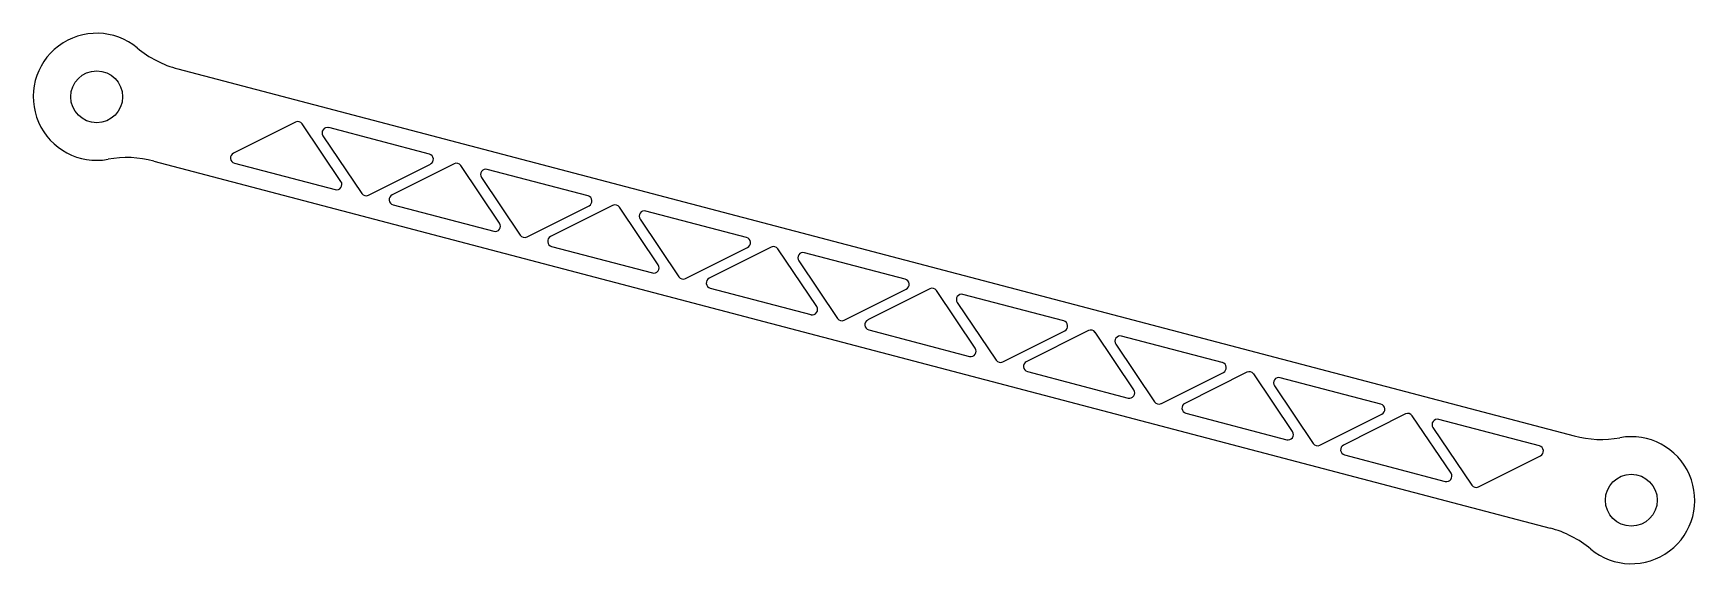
# Model space of a CAD drawing. Header units: millimetres. Extents: x -302 to 12, y -164 to -64.
import ezdxf

# ---------------------------------------------------------------- set-up
doc = ezdxf.new("R2010")
doc.units = ezdxf.units.MM

msp = doc.modelspace()

# ---------------------------------------------------------------- linework, layer by layer
at = {"color": 7, "linetype": 'Continuous', "lineweight": 25}
for p, q in [((-274.79, -70.93), (-10.8, -140.26)), ((-252.58, -80.98), (-264.3, -86.87)), ((-243.97, -92.21), (-251.3, -81.32)), ((-247.38, -83.56), (-240.06, -94.44)), ((-227.24, -87.04), (-246.3, -82.03)), ((-279.36, -88.34), (-15.37, -157.67)), ((-264.11, -88.73), (-245.06, -93.73)), ((-238.78, -94.78), (-227.05, -88.9)), ((-222.59, -88.86), (-234.32, -94.74)), ((-213.99, -100.08), (-221.32, -89.19)), ((-197.26, -94.91), (-216.32, -89.91)), ((-217.4, -91.43), (-210.07, -102.32)), ((-234.13, -96.6), (-215.07, -101.61)), ((-208.8, -102.65), (-197.07, -96.77)), ((-192.61, -96.73), (-204.34, -102.61)), ((-184.01, -107.95), (-191.33, -97.07)), ((-187.42, -99.31), (-180.09, -110.19)), ((-167.28, -102.78), (-186.33, -97.78)), ((-204.14, -104.48), (-185.09, -109.48)), ((-178.81, -110.53), (-167.08, -104.65)), ((-162.63, -104.61), (-174.35, -110.49)), ((-154.02, -115.83), (-161.35, -104.94)), ((-137.29, -110.66), (-156.35, -105.65)), ((-157.43, -107.18), (-150.11, -118.07)), ((-174.16, -112.35), (-155.11, -117.35)), ((-148.83, -118.4), (-137.1, -112.52)), ((-132.64, -112.48), (-144.37, -118.36)), ((-124.04, -123.7), (-131.37, -112.82)), ((-127.45, -115.05), (-120.12, -125.94)), ((-107.31, -118.53), (-126.37, -113.53)), ((-144.18, -120.22), (-125.12, -125.23)), ((-118.85, -126.28), (-107.12, -120.39)), ((-102.66, -120.35), (-114.39, -126.24)), ((-94.06, -131.58), (-101.38, -120.69)), ((-77.33, -126.41), (-96.38, -121.4)), ((-97.47, -122.93), (-90.14, -133.81)), ((-114.19, -128.1), (-95.14, -133.1)), ((-88.86, -134.15), (-77.13, -128.27)), ((-72.68, -128.23), (-84.4, -134.11)), ((-64.07, -139.45), (-71.4, -128.56)), ((-67.48, -130.8), (-60.16, -141.69)), ((-47.34, -134.28), (-66.4, -129.28)), ((-84.21, -135.97), (-65.16, -140.98)), ((-58.88, -142.02), (-47.15, -136.14)), ((-42.69, -136.1), (-54.42, -141.98)), ((-34.09, -147.32), (-41.42, -136.44)), ((-17.36, -142.15), (-36.42, -137.15)), ((-37.5, -138.68), (-30.17, -149.56)), ((-54.23, -143.85), (-35.17, -148.85)), ((-28.9, -149.9), (-17.17, -144.02))]:
    msp.add_line(p, q, dxfattribs=at)
for centre in [(-290.16, -76.2), (0, -152.4)]:
    msp.add_circle(centre, 4.9, dxfattribs=at)
for centre, radius, start, end in [((-290.16, -76.2), 12, 50.2778, 280.2935), ((-269.71, -51.59), 20, 230.2778, 255.2857), ((-252.13, -81.88), 1, 33.9379, 116.6334), ((-246.55, -83), 1, 75.2857, 213.9379), ((-284.44, -107.68), 20, 75.2857, 100.2935), ((-263.86, -87.76), 1, 116.6334, 255.2857), ((-227.5, -88), 1, 296.6334, 75.2857), ((-222.14, -89.75), 1, 33.9379, 116.6334), ((-216.57, -90.87), 1, 75.2857, 213.9379), ((-244.8, -92.76), 1, 255.2857, 33.9379), ((-239.23, -93.89), 1, 213.9379, 296.6334), ((-233.87, -95.63), 1, 116.6334, 255.2857), ((-197.52, -95.88), 1, 296.6334, 75.2857), ((-192.16, -97.63), 1, 33.9379, 116.6334), ((-214.82, -100.64), 1, 255.2857, 33.9379), ((-186.59, -98.75), 1, 75.2857, 213.9379), ((-209.24, -101.76), 1, 213.9379, 296.6334), ((-203.89, -103.51), 1, 116.6334, 255.2857), ((-167.53, -103.75), 1, 296.6334, 75.2857), ((-162.18, -105.5), 1, 33.9379, 116.6334), ((-156.6, -106.62), 1, 75.2857, 213.9379), ((-184.84, -108.51), 1, 255.2857, 33.9379), ((-179.26, -109.63), 1, 213.9379, 296.6334), ((-173.91, -111.38), 1, 116.6334, 255.2857), ((-137.55, -111.63), 1, 296.6334, 75.2857), ((-132.19, -113.37), 1, 33.9379, 116.6334), ((-154.85, -116.39), 1, 255.2857, 33.9379), ((-126.62, -114.5), 1, 75.2857, 213.9379), ((-149.28, -117.51), 1, 213.9379, 296.6334), ((-143.92, -119.26), 1, 116.6334, 255.2857), ((-107.57, -119.5), 1, 296.6334, 75.2857), ((-102.21, -121.25), 1, 33.9379, 116.6334), ((-96.64, -122.37), 1, 75.2857, 213.9379), ((-124.87, -124.26), 1, 255.2857, 33.9379), ((-119.29, -125.38), 1, 213.9379, 296.6334), ((-113.94, -127.13), 1, 116.6334, 255.2857), ((-77.58, -127.37), 1, 296.6334, 75.2857), ((-72.23, -129.12), 1, 33.9379, 116.6334), ((-94.89, -132.13), 1, 255.2857, 33.9379), ((-66.65, -130.24), 1, 75.2857, 213.9379), ((-89.31, -133.26), 1, 213.9379, 296.6334), ((-83.96, -135), 1, 116.6334, 255.2857), ((-47.6, -135.25), 1, 296.6334, 75.2857), ((-42.24, -137), 1, 33.9379, 116.6334), ((-36.67, -138.12), 1, 75.2857, 213.9379), ((-64.9, -140.01), 1, 255.2857, 33.9379), ((-5.72, -120.92), 20, 255.2857, 280.2935), ((0, -152.4), 12, 230.2778, 100.2935), ((-59.33, -141.13), 1, 213.9379, 296.6334), ((-53.97, -142.88), 1, 116.6334, 255.2857), ((-17.62, -143.12), 1, 296.6334, 75.2857), ((-34.92, -147.88), 1, 255.2857, 33.9379), ((-29.34, -149), 1, 213.9379, 296.6334), ((-20.45, -177.01), 20, 50.2778, 75.2857)]:
    msp.add_arc(centre, radius, start, end, dxfattribs=at)

doc.saveas('drawing.dxf')
